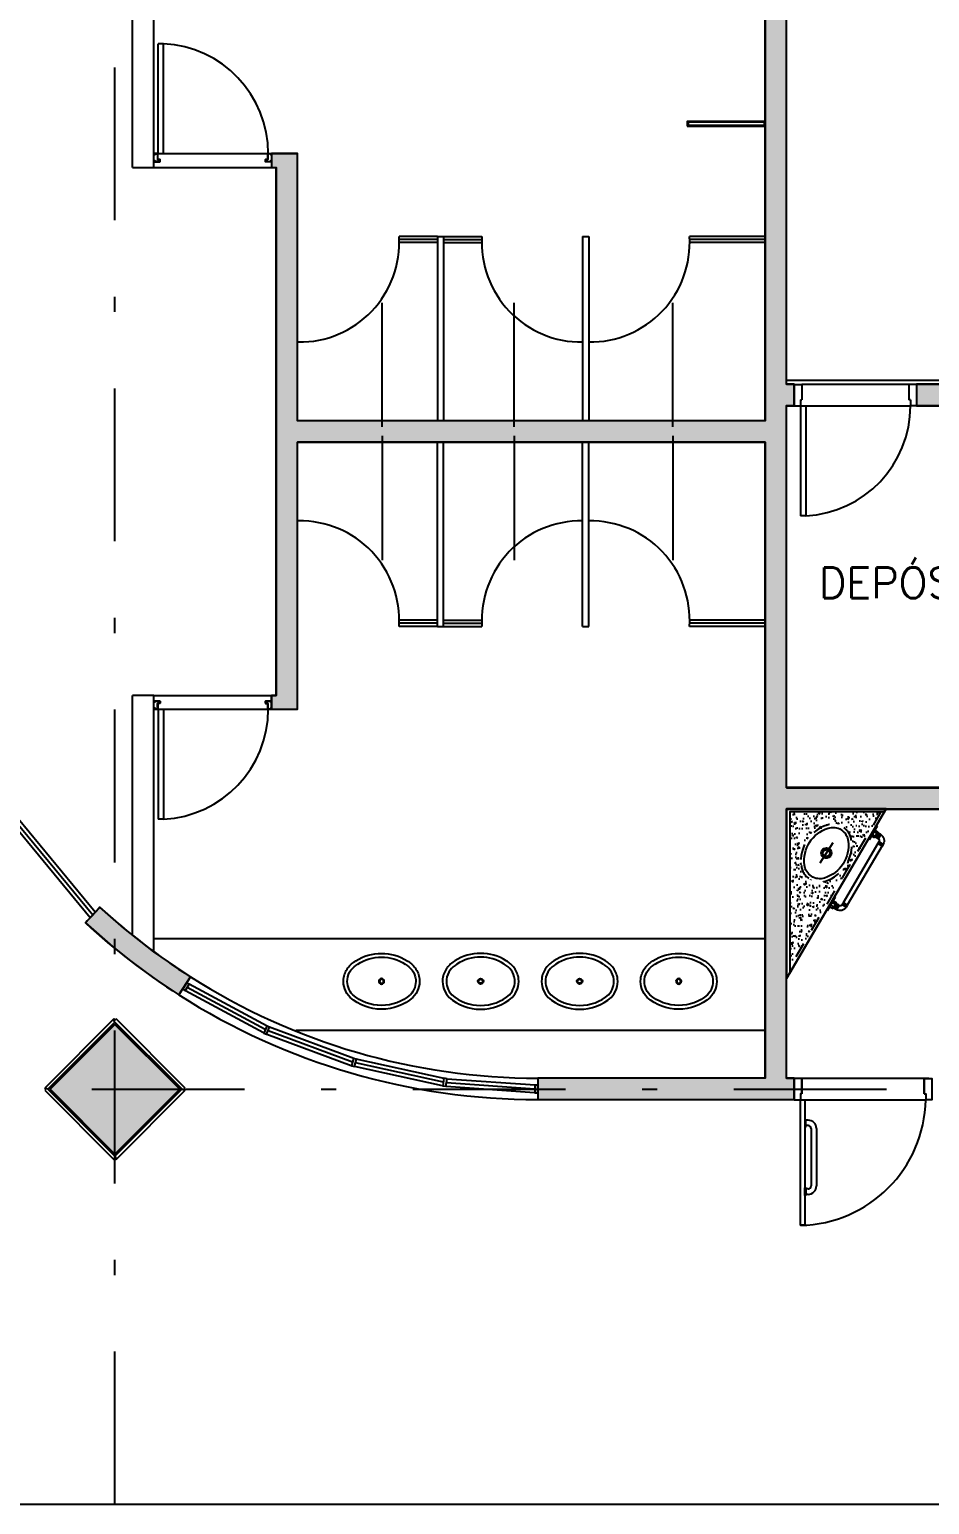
# Model space of a CAD drawing. Header units: millimetres. Extents: x 182 to 575, y -105 to 95.
# Drawn here: x 306.01 to 311.9, y 41.71 to 51.36 of the extents above; entities that cross this region are included whole.
import ezdxf

# ---------------------------------------------------------------- set-up
doc = ezdxf.new("R2010")
doc.units = ezdxf.units.MM
doc.header["$MEASUREMENT"] = 0
doc.linetypes.add('DASHDOT', pattern=[1, 0.5, -0.25, 0, -0.25])
doc.linetypes.add('DASHED', pattern=[0.75, 0.5, -0.25])
for name, color, linetype in [('ALV_3', 3, 'Continuous'), ('ALV_HT', 253, 'Continuous'), ('base', 253, 'Continuous'), ('CORRIMÃO', 41, 'Continuous'), ('CX', 1, 'Continuous'), ('EIXOS', 31, 'DASHDOT'), ('LAY_2', 2, 'Continuous'), ('PVC', 2, 'Continuous'), ('SAN', 1, 'Continuous'), ('SANFINAL', 7, 'Continuous'), ('XR_BL2_AND_MON-REV15$0$MARMORE', 7, 'Continuous')]:
    doc.layers.add(name, color=color, linetype=linetype)
doc.styles.get("Standard").update_dxf_attribs({"font": 'romans.shx'})

# ---------------------------------------------------------------- blocks, each defined once
blk = doc.blocks.new('XR_BL2_AND_MON-REV15$0$P50X50')
at = {"layer": 'base'}
blk.add_hatch(color=256, dxfattribs=at).paths.add_polyline_path([(0, -0.4243), (0.4243, 0), (0, 0.4243), (-0.4243, 0)])
at = {"layer": 'base', "linetype": 'ByBlock'}
blk.add_lwpolyline([(0, -0.4243), (0.4243, 0), (0, 0.4243), (-0.4243, 0)], close=True, dxfattribs=at)
blk = doc.blocks.new('XR_BL2_AND_MON-REV15$0$PILAR 60X60_45')
at = {"layer": 'base'}
blk.add_blockref('XR_BL2_AND_MON-REV15$0$P50X50', (0, 0), dxfattribs=at)
blk = doc.blocks.new('XR_BL2_AND_MON-REV15$0$P8014PL')
at = {"layer": 'base'}
for p, q in [((-0.075, 0.14), (-0.075, 0.8591)), ((-0.075, 0.8591), (-0.04, 0.8591)), ((-0.04, 0.14), (-0.04, 0.8591)), ((-0.8, 0), (-0.8, 0.14)), ((-0.8, 0.14), (-0.76, 0.14)), ((-0.76, 0.1), (-0.76, 0.14)), ((-0.76, 0.1), (-0.75, 0.1)), ((-0.75, 0), (-0.75, 0.1)), ((-0.04, 0.14), (-0.075, 0.14)), ((-0.05, 0), (-0.05, 0.1)), ((-0.04, 0.1), (-0.05, 0.1)), ((-0.04, 0.1), (-0.04, 0.14)), ((0, 0.14), (-0.04, 0.14)), ((0, 0), (0, 0.14)), ((-0.8, 0), (-0.75, 0)), ((0, 0), (-0.05, 0))]:
    blk.add_line(p, q, dxfattribs=at)
blk.add_arc((-0.04, 0.14), 0.72, 92.78631, 180, dxfattribs=at)
blk = doc.blocks.new('XR_BL2_AND_MON-REV15$0$P_M')
at = {"layer": 'XR_BL2_AND_MON-REV15$0$MARMORE'}
for p, q in [((-0.0071, 0.0354), (-0.4596, -0.4172)), ((0.0071, 0.0212), (-0.4455, -0.4313)), ((0.0071, 0.0212), (-0.0071, 0.0354)), ((0, 0.0283), (0.0071, 0.0354)), ((0.4384, -0.4243), (0, 0.0141)), ((-0.4525, -0.4243), (-0.4596, -0.4172)), ((-0.4525, -0.4243), (-0.4596, -0.4313)), ((-0.4596, -0.4313), (-0.0071, -0.8839)), ((-0.4525, -0.4243), (-0.4455, -0.4313)), ((-0.4384, -0.4243), (0, -0.8627)), ((-0.0071, -0.8697), (0.4455, -0.4172)), ((0.4455, -0.4172), (0.4596, -0.4313)), ((0.4525, -0.4243), (0.4596, -0.4172)), ((-0.0071, -0.8697), (0.0071, -0.8839)), ((0, -0.8768), (-0.0071, -0.8839))]:
    blk.add_line(p, q, dxfattribs=at)
for points in [[(0.4596, -0.4172), (0.0071, 0.0354)], [(0.0071, -0.8839), (0.4596, -0.4313)]]:
    blk.add_lwpolyline(points, dxfattribs=at)
blk = doc.blocks.new('Cuba01_pl')
at = {"layer": 'SAN'}
for radius in [0.018, 0.013]:
    blk.add_circle((0, 0), radius, dxfattribs=at)
at = {"layer": 'SANFINAL'}
for centre, radius, start, end in [((-0.0706, -0.0303), 0.1909, 120.72503, 141.48411), ((-0.0706, -0.0303), 0.1659, 120.57547, 141.25329), ((-0.0022, -0.1243), 0.3068, 89.5504, 122.73751), ((-0.0022, -0.1243), 0.2818, 89.5504, 122.82801), ((0.0022, -0.1243), 0.3068, 57.26249, 90.4496), ((0.0022, -0.1243), 0.2818, 57.17199, 90.4496), ((0.0706, -0.0303), 0.1659, 38.74671, 59.42453), ((0.0706, -0.0303), 0.1909, 38.51589, 59.27497), ((-0.0974, 0.0005), 0.1517, 174.45244, 224.38195), ((-0.0906, -0.0037), 0.1589, 144.52318, 173.17666), ((-0.0974, 0.0005), 0.1267, 174.57802, 224.00207), ((-0.0906, -0.0037), 0.1339, 144.80474, 173.05731), ((0.0974, 0.0005), 0.1267, 315.99793, 5.42198), ((0.0906, -0.0037), 0.1339, 6.94269, 35.19526), ((0.0974, 0.0005), 0.1517, 315.61805, 5.54756), ((0.0906, -0.0037), 0.1589, 6.82334, 35.47682), ((-0.0024, 0.1229), 0.2809, 228.50405, 270.48382), ((0.0024, 0.1229), 0.2809, 269.51618, 311.49595), ((-0.0024, 0.1229), 0.3059, 228.32438, 270.48382), ((0.0024, 0.1229), 0.3059, 269.51618, 311.67562)]:
    blk.add_arc(centre, radius, start, end, dxfattribs=at)
blk = doc.blocks.new('DEF')
at = {"layer": 'PVC', "color": 0}
for p, q in [((0, 0.6406), (0.006, 0.6406)), ((0.006, 0.6406), (0.006, 0.5376)), ((0.006, 0.611), (0.03, 0.611)), ((0.006, 0.6001), (0.03, 0.6001)), ((0.03, 0.611), (0.03, 0.5672)), ((0.03, 0.605), (0.04, 0.605)), ((0.04, 0.6057), (0.04, 0.5726)), ((0.052, 0.6057), (0.04, 0.6057)), ((0.052, 0.5726), (0.052, 0.6057)), ((0.052, 0.6057), (0.0546, 0.605)), ((0.0546, 0.605), (0.0546, 0.5733)), ((0, 0.5376), (0.006, 0.5376)), ((0.006, 0.5782), (0.03, 0.5782)), ((0.006, 0.5672), (0.03, 0.5672)), ((0.03, 0.5732), (0.04, 0.5732)), ((0.052, 0.5726), (0.04, 0.5726)), ((0.052, 0.5726), (0.0546, 0.5733)), ((0.0675, 0.5571), (0.0681, 0.5597)), ((0.0675, 0.5571), (0.1006, 0.5571)), ((0.0675, 0.5571), (0.0675, 0.5451)), ((0.1006, 0.5451), (0.0675, 0.5451)), ((0.0999, 0.5597), (0.0681, 0.5597)), ((0.0681, 0.0955), (0.0681, 0.5451)), ((0.1006, 0.5571), (0.0999, 0.5597)), ((0.0999, 0.0955), (0.0999, 0.5451)), ((0.1006, 0.5571), (0.1006, 0.5451)), ((0, 0.103), (0.006, 0.103)), ((0.006, 0), (0.006, 0.103)), ((0, 0), (0.006, 0)), ((0.006, 0.0734), (0.03, 0.0734)), ((0.006, 0.0624), (0.03, 0.0624)), ((0.006, 0.0406), (0.03, 0.0406)), ((0.006, 0.0296), (0.03, 0.0296)), ((0.03, 0.0296), (0.03, 0.0734)), ((0.03, 0.0673), (0.04, 0.0673)), ((0.03, 0.0356), (0.04, 0.0356)), ((0.052, 0.068), (0.04, 0.068)), ((0.04, 0.0349), (0.04, 0.068)), ((0.052, 0.0349), (0.04, 0.0349)), ((0.052, 0.068), (0.052, 0.0349)), ((0.052, 0.068), (0.0546, 0.0674)), ((0.052, 0.0349), (0.0546, 0.0356)), ((0.0546, 0.0356), (0.0546, 0.0674)), ((0.1006, 0.0955), (0.0675, 0.0955)), ((0.0675, 0.0835), (0.0675, 0.0955)), ((0.0675, 0.0835), (0.1006, 0.0835)), ((0.0675, 0.0835), (0.0681, 0.0809)), ((0.0999, 0.0809), (0.0681, 0.0809)), ((0.1006, 0.0835), (0.0999, 0.0809)), ((0.1006, 0.0835), (0.1006, 0.0955))]:
    blk.add_line(p, q, dxfattribs=at)
for centre, radius, start, end in [((0.0546, 0.5597), 0.0453, 359.99797, 90.00203), ((0.0546, 0.5597), 0.0136, 0, 90.47368), ((0.0546, 0.0809), 0.0136, 269.52632, 0), ((0.0546, 0.0809), 0.0453, 269.99797, 0.00203)]:
    blk.add_arc(centre, radius, start, end, dxfattribs=at)

msp = doc.modelspace()

# ---------------------------------------------------------------- hatches: boundary and pattern name
at = {"layer": 'base'}
for points in [[(307.7613, 48.7989), (307.7613, 50.5458), (307.5913, 50.5458), (307.5913, 50.4558), (307.6213, 50.4558), (307.6213, 47.0021), (307.5913, 47.0021), (307.5913, 46.9121), (307.7613, 46.9121), (307.7613, 48.6589), (310.821, 48.6589), (310.821, 44.4989), (309.3334, 44.4989), (309.3334, 44.3589), (311.011, 44.3589), (311.011, 44.4989), (310.961, 44.4989), (310.961, 46.2607), (312.7213, 46.2607), (312.7213, 44.7582), (312.8163, 44.8532), (312.9113, 44.7582), (312.9113, 49.0389), (311.811, 49.0389), (311.811, 48.8989), (312.7213, 48.8989), (312.7213, 46.4007), (310.961, 46.4007), (310.961, 48.8989), (311.011, 48.8989), (311.011, 49.0389), (310.961, 49.0389), (310.961, 52.9589), (312.4621, 52.9589), (312.3921, 53.0289), (312.4621, 53.0989), (309.3334, 53.0989), (309.3334, 52.9589), (310.821, 52.9589), (310.821, 48.7989)], [(306.985, 45.0435), (307.0602, 45.1616), (306.8209, 45.326), (306.6243, 45.4803), (306.4683, 45.617), (306.3735, 45.514), (306.5497, 45.3603), (306.6688, 45.2653), (306.8209, 45.1534)]]:
    msp.add_hatch(color=256, dxfattribs=at).paths.add_polyline_path(points)
h = msp.add_hatch(dxfattribs=at)
h.set_pattern_fill('AR-CONC', color=256, scale=0.0125, angle=90, style=0)
h.set_pattern_definition([(40, (276.785976, 32.192794), (-0.00784402, 0.08965752), [0.009375, -0.103125]), (95, (276.78598, 32.19279), (0.09402402, -0.01734392), [0.0075, -0.0825]), (349.5486, (276.78532, 32.20027), (0.08617994, 0.07231367), [0.00796752, -0.08764276]), (43.8158, (276.81098, 32.19279), (-0.02068988, 0.13340513), [0.0140625, -0.1546875]), (353.3644, (276.80925, 32.20391), (0.12176473, 0.11683284), [0.0119513, -0.13146412]), (98.8158, (276.81098, 32.1928), (0.1217648, 0.11683274), [0.01125, -0.12375]), (69, (276.804726, 32.205294), (-0.05032736, 0.07461338), [0.009375, -0.103125]), (124, (276.80473, 32.20529), (0.09064376, 0.03041442), [0.0075, -0.0825]), (18.5486, (276.80053, 32.21151), (0.04031631, 0.10502783), [0.00796752, -0.08764276]), (52.5, (276.785976, 32.192794), (0.041611732, 0.001519982), [0, -0.0815, 0, -0.08375, 0, -0.0828125]), (82.5, (276.785976, 32.192794), (0.049301464, 0.03288369), [0, -0.04775, 0, -0.079625, 0, -0.0315625]), (122.5, (276.785976, 32.16492), (-0.00281936, 0.066727805), [0, -0.03125, 0, -0.0975, 0, -0.129375]), (132.5, (276.785976, 32.15242), (0.01251312, 0.07289827), [0, -0.040625, 0, -0.06475, 0, -0.091875])])
h.paths.add_polyline_path([(311.5795, 46.2406), (311.2706, 45.7143, 0.069439), (311.1656, 45.5355), (310.9829, 45.2242), (310.9829, 46.2406)])
h.paths.add_polyline_path([(311.0583, 45.8899, -0.359179), (311.2272, 46.1542, -0.472393), (311.3871, 46.052, -0.358975), (311.2181, 45.7878, -0.471699)], flags=16)
h.paths.add_polyline_path([(311.0793, 45.8924, -0.000015), (311.0793, 45.8924, 0.471257), (311.2115, 45.8079, 0.359176), (311.3661, 46.0494, -0.358974), (311.2116, 45.8079, -0.471701)], flags=0)
h.paths.add_polyline_path([(311.1891, 45.9725, 1.732057), (311.2408, 45.9993, 0.577348)], flags=0)
h.paths.add_polyline_path([(311.2036, 45.9832, 1), (311.2418, 45.9588, 1)], flags=0)
h.paths.add_polyline_path([(311.049, 46.0905, 1), (311.049, 46.0555, 1)], flags=16)

# ---------------------------------------------------------------- linework, layer by layer
at = {"color": 0}
msp.add_line((306.8842, 51.2649, 195.166), (306.8492, 51.2649, 195.166), dxfattribs=at)
at = {"layer": 'ALV_3'}
msp.add_line((307.0602, 45.1616, 195.166), (306.985, 45.0435, 195.2726), dxfattribs=at)
at = {"layer": 'ALV_HT', "color": 0, "ltscale": 0.5}
msp.add_line((311.6125, 46.2606, 195.166), (310.961, 45.1506, 195.166), dxfattribs=at)
msp.add_lwpolyline([(311.6125, 46.2606), (310.961, 46.2606), (310.961, 45.1506), (311.6125, 46.2606)], dxfattribs=at)
at = {"layer": 'base'}
for p, q in [((310.821, 48.7964, 195.166), (310.821, 52.9564, 195.166)), ((310.961, 49.0364, 195.166), (310.961, 52.9564, 195.166)), ((306.8213, 50.4558, 195.166), (306.8213, 52.1322, 195.166)), ((306.6813, 50.4558, 195.166), (306.6813, 52.0243, 195.166)), ((306.8492, 50.5458, 195.166), (306.8492, 51.2649, 195.166)), ((306.8842, 50.5458, 195.166), (306.8842, 51.2649, 195.166)), ((306.8213, 50.5458, 195.166), (307.5913, 50.5458, 195.1659)), ((306.8492, 50.5458, 195.166), (306.8842, 50.5458, 195.166)), ((307.5913, 50.5458, 195.166), (307.7613, 50.5458, 195.166)), ((307.5913, 50.5458, 195.166), (307.5913, 50.4558, 195.166)), ((307.7613, 48.7989, 195.166), (307.7613, 50.5458, 195.1659)), ((306.6813, 50.4558, 195.166), (306.8213, 50.4558, 195.166)), ((306.8213, 50.4558, 195.166), (307.5913, 50.4558, 195.1659)), ((307.5913, 50.4558, 195.166), (307.6213, 50.4558, 195.166)), ((307.6213, 47.0021, 195.166), (307.6213, 50.4558, 195.1659)), ((308.6763, 50.0039, 23.7364), (308.4251, 50.0039, 17.1105)), ((308.6763, 49.9839, 23.7364), (308.426, 49.9839, 17.1348)), ((308.6763, 50.0039, 23.7364), (308.6763, 48.8039, 23.7364)), ((308.6763, 50.0039, 23.7364), (308.7163, 50.0039, 23.7364)), ((308.7163, 50.0039, 23.7364), (308.9676, 50.0039, 17.1105)), ((308.7163, 50.0039, 23.7364), (308.7163, 48.8039, 23.7364)), ((308.7163, 49.9839, 23.7364), (308.9667, 49.9839, 17.1348)), ((309.6263, 50.0039, 23.7364), (309.6263, 48.8039, 23.7364)), ((309.6263, 50.0039, 23.7364), (309.6663, 50.0039, 23.7364)), ((309.6663, 50.0039, 23.7364), (309.6663, 48.8039, 23.7364)), ((310.816, 50.0039, -67.5366), (310.3255, 50.0039, -80.4725)), ((310.816, 49.9839, -67.5366), (310.3264, 49.9839, -80.4481)), ((308.6763, 49.9639, 23.7364), (308.4263, 49.9639, 17.143)), ((308.7163, 49.9639, 23.7364), (308.9663, 49.9639, 17.143)), ((310.816, 49.9639, -67.5366), (310.3267, 49.9639, -80.44)), ((311.011, 49.0364, 195.166), (310.961, 49.0364, 195.166)), ((312.7413, 49.061, 195.166), (310.966, 49.061, 195.166)), ((311.011, 48.8964, 195.166), (311.011, 49.0364, 195.166)), ((311.761, 49.0364, 195.166), (311.061, 49.0364, 195.166)), ((312.9113, 49.0364, 195.166), (311.811, 49.0364, 195.166)), ((311.811, 49.0364, 195.166), (311.811, 48.8964, 195.166)), ((310.961, 48.8964, 195.166), (311.011, 48.8964, 195.166)), ((310.961, 46.3981, 195.166), (310.961, 48.8964, 195.166)), ((311.086, 48.8964, 195.166), (311.771, 48.8964, 195.166)), ((311.811, 48.8964, 195.166), (312.7213, 48.8964, 195.166)), ((310.821, 48.7989, 195.166), (307.7613, 48.7989, 195.166)), ((310.821, 48.6589, 195.166), (307.7613, 48.6589, 195.166)), ((307.7613, 46.9121, 195.166), (307.7613, 48.6589, 195.166)), ((308.6763, 47.4539, 23.7364), (308.6763, 48.6539, 23.7364)), ((308.7163, 47.4539, 23.7364), (308.7163, 48.6539, 23.7364)), ((309.6263, 47.4539, 23.7364), (309.6263, 48.6539, 23.7364)), ((309.6663, 47.4539, 23.7364), (309.6663, 48.6539, 23.7364)), ((310.821, 44.4964, 195.166), (310.821, 48.6564, 195.166)), ((308.6763, 47.4739, 23.7364), (308.426, 47.4739, 17.1348)), ((308.6763, 47.4939, 23.7364), (308.4263, 47.4939, 17.143)), ((308.7163, 47.4939, 23.7364), (308.9663, 47.4939, 17.143)), ((308.7163, 47.4739, 23.7364), (308.9667, 47.4739, 17.1348)), ((310.816, 47.4739, -67.5366), (310.3264, 47.4739, -80.4481)), ((310.816, 47.4939, -67.5366), (310.3267, 47.4939, -80.44)), ((308.6763, 47.4539, 23.7364), (308.4251, 47.4539, 17.1105)), ((308.6763, 47.4539, 23.7364), (308.7163, 47.4539, 23.7364)), ((308.7163, 47.4539, 23.7364), (308.9676, 47.4539, 17.1105)), ((309.6263, 47.4539, 23.7364), (309.6663, 47.4539, 23.7364)), ((310.816, 47.4539, -67.5366), (310.3255, 47.4539, -80.4725)), ((306.8213, 47.0021, 195.166), (306.6813, 47.0021, 195.166)), ((306.6813, 45.4336, -230.0812), (306.6813, 47.0021, 195.166)), ((306.8213, 45.3256, -230.0812), (306.8213, 47.0021, 195.166)), ((306.8213, 47.0021, 195.166), (307.5913, 47.0021, 195.1659)), ((307.5913, 46.9121, 195.166), (307.5913, 47.0021, 195.166)), ((307.5913, 47.0021, 195.166), (307.6213, 47.0021, 195.166)), ((306.8213, 46.9121, 195.166), (307.5913, 46.9121, 195.1659)), ((306.8492, 46.9121, 195.166), (306.8492, 46.1929, 195.166)), ((306.8492, 46.9121, 195.166), (306.8842, 46.9121, 195.166)), ((306.8842, 46.9121, 195.166), (306.8842, 46.1929, 195.166)), ((307.5913, 46.9121, 195.166), (307.7613, 46.9121, 195.166)), ((306.4037, 45.5471, 195.166), (305.6801, 46.4226, 195.166)), ((306.4208, 45.5656, 195.166), (305.7014, 46.436, 195.166)), ((306.4379, 45.5842, 195.166), (305.7227, 46.4495, 195.166)), ((310.961, 46.3981, 195.166), (312.7213, 46.3981, 195.166)), ((310.961, 44.4964, 195.166), (310.961, 46.2581, 195.166)), ((310.961, 46.2581, 195.166), (312.7213, 46.2581, 195.166)), ((306.8842, 46.1929, 195.166), (306.8492, 46.1929, 195.166)), ((306.8213, 45.4121, 197.502), (310.816, 45.4121, 197.502)), ((306.866, 45.4121, 197.502), (309.6263, 45.4121, 197.502)), ((307.5377, 44.7946, 195.2193), (307.0277, 45.07, 195.2193)), ((307.5496, 44.8166, 195.2193), (307.0396, 45.092, 195.2193)), ((307.5614, 44.8386, 195.2193), (307.0514, 45.114, 195.2193)), ((308.1119, 44.5805, 195.2193), (307.5592, 44.785, 195.2193)), ((308.1206, 44.6039, 195.2193), (307.5679, 44.8085, 195.2193)), ((308.1293, 44.6274, 195.2193), (307.5765, 44.8319, 195.2193)), ((307.7495, 44.8121, 197.502), (309.6263, 44.8121, 197.502)), ((308.7104, 44.4488, 195.201), (308.1345, 44.5741, 195.2193)), ((308.7157, 44.4732, 195.201), (308.1399, 44.5985, 195.2193)), ((308.721, 44.4976, 195.201), (308.1452, 44.6229, 195.2193)), ((308.7373, 44.4954, 195.201), (309.3152, 44.4545, 191.9406)), ((310.821, 44.4989, 195.166), (309.3334, 44.4989, 195.166)), ((309.3334, 44.4989, 292.7495), (309.3334, 44.3589, 292.7495)), ((311.011, 44.4964, 195.166), (310.961, 44.4964, 195.166)), ((311.011, 44.3564, 195.166), (311.011, 44.4964, 195.166)), ((311.011, 44.3564, 195.166), (311.011, 44.4964, 195.166)), ((311.061, 44.4964, 195.166), (311.061, 44.3964, 195.166)), ((311.861, 44.4964, 195.166), (311.861, 44.3964, 195.166)), ((308.7337, 44.4455, 195.201), (309.3117, 44.4047, 191.9406)), ((308.7355, 44.4705, 195.201), (309.3134, 44.4296, 191.9406)), ((309.3334, 44.3589, 195.166), (311.011, 44.3589, 195.166)), ((311.101, 44.2239, 195.166), (311.086, 44.2239, 195.166)), ((311.101, 44.1889, 195.166), (311.086, 44.1889, 195.166)), ((311.121, 44.1689, 195.166), (311.121, 43.7939, 195.166)), ((311.156, 44.1689, 195.166), (311.156, 43.7939, 195.166)), ((311.101, 43.7739, 195.166), (311.086, 43.7739, 195.166)), ((311.101, 43.7389, 195.166), (311.086, 43.7389, 195.166))]:
    msp.add_line(p, q, dxfattribs=at)
at = {"layer": 'base', "linetype": 'DASHED', "ltscale": 0.05}
msp.add_line((311.5775, 46.2406, 195.166), (310.981, 45.2242, 195.166), dxfattribs=at)
at = {"layer": 'base', "color": 0}
msp.add_line((307.7495, 44.8121, 197.502), (310.816, 44.8121, 197.502), dxfattribs=at)
at = {"layer": 'base'}
for points in [[(348.7305, 41.7102), (302.2147, 41.7102), (302.2147, 58.4931), (348.7305, 58.4931)], [(310.311, 50.7264), (310.821, 50.7264), (310.821, 50.7564), (310.311, 50.7564)], [(310.316, 50.7314), (310.816, 50.7314), (310.816, 50.7514), (310.316, 50.7514)], [(311.6007, 46.2406), (310.981, 46.2406), (310.981, 45.1847)], [(306.985, 45.0435), (307.0602, 45.1616), (306.8209, 45.326), (306.6243, 45.4803), (306.4683, 45.617), (306.3735, 45.514), (306.5497, 45.3603), (306.6688, 45.2653), (306.8209, 45.1534)], [(307.578, 44.8314), (307.5597, 44.8394), (307.5395, 44.7937), (307.5578, 44.7856)], [(308.1466, 44.6226), (308.1274, 44.628), (308.1139, 44.5798), (308.1331, 44.5744)], [(308.7389, 44.4952), (308.7191, 44.498), (308.7123, 44.4484), (308.7321, 44.4457)], [(309.3334, 44.4539), (309.3134, 44.4539), (309.3134, 44.4039), (309.3334, 44.4039)], [(309.3334, 44.4539), (309.3134, 44.4539), (309.3134, 44.4039), (309.3334, 44.4039)], [(311.051, 44.3564), (311.081, 44.3564), (311.081, 43.5364), (311.051, 43.5364)], [(311.086, 44.2314), (311.081, 44.2314), (311.081, 44.1814), (311.086, 44.1814)], [(311.086, 43.7314), (311.081, 43.7314), (311.081, 43.7814), (311.086, 43.7814)]]:
    msp.add_lwpolyline(points, close=True, dxfattribs=at)
for points in [[(312.4621, 53.0989), (309.3334, 53.0989), (309.3334, 52.9589), (310.821, 52.9589), (310.821, 48.7989), (307.7613, 48.7989), (307.7613, 50.5458), (307.5913, 50.5458), (307.5913, 50.4558), (307.6213, 50.4558), (307.6213, 47.0021), (307.5913, 47.0021), (307.5913, 46.9121), (307.7613, 46.9121), (307.7613, 48.6589), (310.821, 48.6589), (310.821, 44.4989), (309.3334, 44.4989), (309.3334, 44.3589), (311.011, 44.3589), (311.011, 44.4989), (310.961, 44.4989), (310.961, 46.2607), (312.7213, 46.2607)], [(312.7213, 46.4007), (310.961, 46.4007), (310.961, 48.8989), (311.011, 48.8989), (311.011, 49.0389), (310.961, 49.0389), (310.961, 52.9589), (312.4621, 52.9589)], [(312.9113, 49.0389), (311.811, 49.0389), (311.811, 48.8989), (312.7213, 48.8989)], [(311.061, 44.3964), (311.061, 44.4964), (311.011, 44.4964), (311.011, 44.3564), (311.051, 44.3564)], [(311.8905, 44.4964), (311.061, 44.4964)], [(311.861, 44.3964), (311.861, 44.4964), (311.911, 44.4964), (311.911, 44.3564), (311.871, 44.3564)], [(311.061, 44.3964), (311.051, 44.3964), (311.051, 44.3564)], [(311.861, 44.3964), (311.871, 44.3964), (311.871, 44.3564)], [(311.061, 44.3564), (311.871, 44.3564)]]:
    msp.add_lwpolyline(points, dxfattribs=at)
for points in [[(306.8597, 50.4928, 0.414214), (306.8613, 50.4944), (306.8613, 50.5062, 0.414214), (306.8597, 50.5078), (306.8471, 50.5078, -0.414214), (306.8463, 50.5086), (306.8463, 50.5442, 0.414214), (306.8447, 50.5458), (306.8279, 50.5458, 0.414214), (306.8263, 50.5442), (306.8263, 50.5378), (306.8271, 50.5378), (306.8271, 50.5442, -0.414214), (306.8279, 50.545), (306.8447, 50.545, -0.414214), (306.8455, 50.5442), (306.8455, 50.5086, 0.414214), (306.8471, 50.507), (306.8597, 50.507, -0.414214), (306.8605, 50.5062), (306.8605, 50.4944, -0.414214), (306.8597, 50.4936), (306.8279, 50.4936, -0.414214), (306.8271, 50.4944), (306.8271, 50.5008), (306.8263, 50.5008), (306.8263, 50.4944, 0.414214), (306.8279, 50.4928)], [(307.5529, 50.4928, -0.414214), (307.5513, 50.4944), (307.5513, 50.5062, -0.414214), (307.5529, 50.5078), (307.5655, 50.5078, 0.414214), (307.5663, 50.5086), (307.5663, 50.5442, -0.414214), (307.5679, 50.5458), (307.5847, 50.5458, -0.414214), (307.5863, 50.5442), (307.5863, 50.5378), (307.5855, 50.5378), (307.5855, 50.5442, 0.414214), (307.5847, 50.545), (307.5679, 50.545, 0.414214), (307.5671, 50.5442), (307.5671, 50.5086, -0.414214), (307.5655, 50.507), (307.5529, 50.507, 0.414214), (307.5521, 50.5062), (307.5521, 50.4944, 0.414214), (307.5529, 50.4936), (307.5847, 50.4936, 0.414214), (307.5855, 50.4944), (307.5855, 50.5008), (307.5863, 50.5008), (307.5863, 50.4944, -0.414214), (307.5847, 50.4928)], [(306.8597, 46.9651, -0.414214), (306.8613, 46.9635), (306.8613, 46.9517, -0.414214), (306.8597, 46.9501), (306.8471, 46.9501, 0.414214), (306.8463, 46.9493), (306.8463, 46.9137, -0.414214), (306.8447, 46.9121), (306.8279, 46.9121, -0.414214), (306.8263, 46.9137), (306.8263, 46.9201), (306.8271, 46.9201), (306.8271, 46.9137, 0.414214), (306.8279, 46.9129), (306.8447, 46.9129, 0.414214), (306.8455, 46.9137), (306.8455, 46.9493, -0.414214), (306.8471, 46.9509), (306.8597, 46.9509, 0.414214), (306.8605, 46.9517), (306.8605, 46.9635, 0.414214), (306.8597, 46.9643), (306.8279, 46.9643, 0.414214), (306.8271, 46.9635), (306.8271, 46.9571), (306.8263, 46.9571), (306.8263, 46.9635, -0.414214), (306.8279, 46.9651)], [(307.5529, 46.9651, 0.414214), (307.5513, 46.9635), (307.5513, 46.9517, 0.414214), (307.5529, 46.9501), (307.5655, 46.9501, -0.414214), (307.5663, 46.9493), (307.5663, 46.9137, 0.414214), (307.5679, 46.9121), (307.5847, 46.9121, 0.414214), (307.5863, 46.9137), (307.5863, 46.9201), (307.5855, 46.9201), (307.5855, 46.9137, -0.414214), (307.5847, 46.9129), (307.5679, 46.9129, -0.414214), (307.5671, 46.9137), (307.5671, 46.9493, 0.414214), (307.5655, 46.9509), (307.5529, 46.9509, -0.414214), (307.5521, 46.9517), (307.5521, 46.9635, -0.414214), (307.5529, 46.9643), (307.5847, 46.9643, -0.414214), (307.5855, 46.9635), (307.5855, 46.9571), (307.5863, 46.9571), (307.5863, 46.9635, 0.414214), (307.5847, 46.9651)], [(311.2388, 45.9993, -1.732057), (311.1872, 45.9725, -0.577348)]]:
    msp.add_lwpolyline(points, format="xyb", close=True, dxfattribs=at)
at = {"layer": 'base', "ltscale": 0.2}
for points in [[(308.3139, 48.758), (308.3139, 49.0849), (308.3139, 49.57)], [(309.1788, 48.758), (309.1788, 49.0849), (309.1788, 49.57)], [(310.2162, 48.758), (310.2162, 49.0849), (310.2162, 49.57)], [(308.3139, 48.6998), (308.3139, 48.373), (308.3139, 47.8878)], [(309.1788, 48.6998), (309.1788, 48.373), (309.1788, 47.8878)], [(310.2162, 48.6998), (310.2162, 48.373), (310.2162, 47.8878)]]:
    msp.add_lwpolyline(points, dxfattribs=at)
at = {"layer": 'base', "linetype": 'DASHED', "ltscale": 0.05}
for points in [[(311.0563, 45.8899, -0.359179), (311.2253, 46.1542)], [(311.2253, 46.1542, -0.472393), (311.3851, 46.052)], [(311.3851, 46.052, -0.358975), (311.2162, 45.7878)], [(311.2162, 45.7878, -0.471699), (311.0563, 45.8899)]]:
    msp.add_lwpolyline(points, format="xyb", dxfattribs=at)
at = {"layer": 'base'}
for points in [[(311.0774, 45.8924, -0.359169), (311.2318, 46.1341)], [(311.2318, 46.1341, -0.472527), (311.3641, 46.0494)], [(311.3641, 46.0494, -0.358974), (311.2097, 45.8079)], [(311.2398, 45.9588, -1), (311.2016, 45.9832)], [(311.2016, 45.9832, -1), (311.2398, 45.9588)], [(311.2097, 45.8079, -0.471701), (311.0774, 45.8924)]]:
    msp.add_lwpolyline(points, format="xyb", dxfattribs=at)
for centre, radius, start, end in [((306.8492, 50.5458), 0.72, 0, 87.21369), ((307.7763, 49.9639), 0.65, 269.11849, 3.52812), ((309.6163, 49.9639), 0.65, 176.47188, 270.88151), ((309.6767, 49.9639), 0.65, 269.11849, 3.52812), ((307.7763, 47.4939), 0.65, 356.47188, 90.88151), ((309.6163, 47.4939), 0.65, 89.11849, 183.52812), ((309.6767, 47.4939), 0.65, 356.47188, 90.88151), ((306.8492, 46.9121), 0.72, 272.78631, 0), ((321.9619, 31.2569), 21.125, 137.17428, 137.554), ((309.3317, 48.7268), 4.2273, 227.36221, 237.4978), ((309.3403, 48.7371), 4.3807, 227.37033, 237.4759), ((309.3335, 48.7295), 4.2306, 237.49649, 269.99898), ((309.3308, 48.7203), 4.3614, 237.46205, 270.03449), ((311.035, 44.3724), 0.8361, 271.09311, 358.90689), ((311.101, 44.1689), 0.055, 0, 90), ((311.101, 44.1689), 0.02, 0, 90), ((311.101, 43.7939), 0.055, 270, 0), ((311.101, 43.7939), 0.02, 270, 0)]:
    msp.add_arc(centre, radius, start, end, dxfattribs=at)
at = {"layer": 'CORRIMÃO', "color": 0, "linetype": 'ByBlock'}
msp.add_line((311.2632, 46.0374, -736.1673), (311.1783, 45.9047, -736.1673), dxfattribs=at)
at = {"layer": 'CX', "color": 1}
msp.add_lwpolyline([(307.0528, 45.1132), (307.0358, 45.1238), (307.0094, 45.0813), (307.0263, 45.0707)], close=True, dxfattribs=at)
msp.add_lwpolyline([(307.0528, 45.1132), (307.0358, 45.1238), (307.0094, 45.0813), (307.0263, 45.0707)], close=True, dxfattribs=at)
at = {"layer": 'EIXOS', "linetype": 'DASHDOT', "ltscale": 2}
for p, q in [((306.5663, 41.7102), (306.5663, 58.4931)), ((302.2147, 44.4264), (348.7305, 44.4264))]:
    msp.add_line(p, q, dxfattribs=at)

# ---------------------------------------------------------------- block references
at = {"layer": 'base'}
for name, p, rotation in [('XR_BL2_AND_MON-REV15$0$P8014PL', (311.011, 49.0364, 195.166), 180), ('XR_BL2_AND_MON-REV15$0$P_M', (306.1421, 44.4264), 89.99999999999999), ('XR_BL2_AND_MON-REV15$0$PILAR 60X60_45', (306.5663, 44.4264), 89.99999999999999)]:
    msp.add_blockref(name, p, dxfattribs=dict(at, rotation=rotation))
at = {"layer": 'base', "xscale": -1, "rotation": 149.5897437351366}
msp.add_blockref('DEF', (311.5478, 46.1504, 1176.0159), dxfattribs=at)
at = {"layer": 'base', "xscale": -1}
for p in [(308.3104, 45.1323, 197.502), (310.2547, 45.1323, 197.502)]:
    msp.add_blockref('Cuba01_pl', p, dxfattribs=at)
at = {"layer": 'base'}
for p in [(308.9588, 45.1323, 197.502), (309.6067, 45.1323, 197.502)]:
    msp.add_blockref('Cuba01_pl', p, dxfattribs=at)

# ---------------------------------------------------------------- texts
at = {"layer": 'LAY_2', "insert": (311.1715, 47.8387), "char_height": 0.2, "attachment_point": 1}
msp.add_mtext_dynamic_manual_height_columns('DEPÓSITO', width=1.519983, gutter_width=1, heights=[0], dxfattribs=at)

doc.saveas('drawing.dxf')
